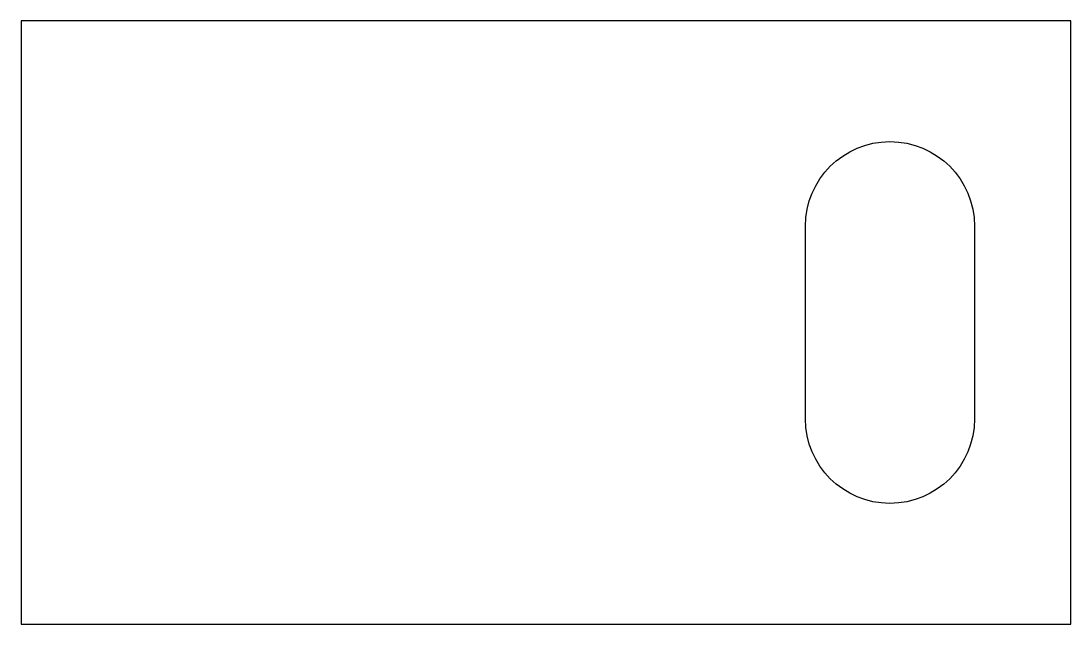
# Model space of a CAD drawing. Header units: millimetres. Extents: x 0 to 87, y 0 to 50.
import ezdxf

# ---------------------------------------------------------------- set-up
doc = ezdxf.new("R2010")
doc.units = ezdxf.units.MM
doc.layers.add('CUT_INNER', color=1, linetype='Continuous')
doc.layers.add('CUT_OUTER', color=7, linetype='Continuous')

msp = doc.modelspace()

# ---------------------------------------------------------------- linework, layer by layer
at = {"layer": 'CUT_INNER'}
msp.add_lwpolyline([(79, 33), (79, 17, -1), (65, 17), (65, 33, -1)], format="xyb", close=True, dxfattribs=at)
at = {"layer": 'CUT_OUTER'}
msp.add_lwpolyline([(0, 50), (0, 0), (87, 0), (87, 50)], close=True, dxfattribs=at)

doc.saveas('drawing.dxf')
